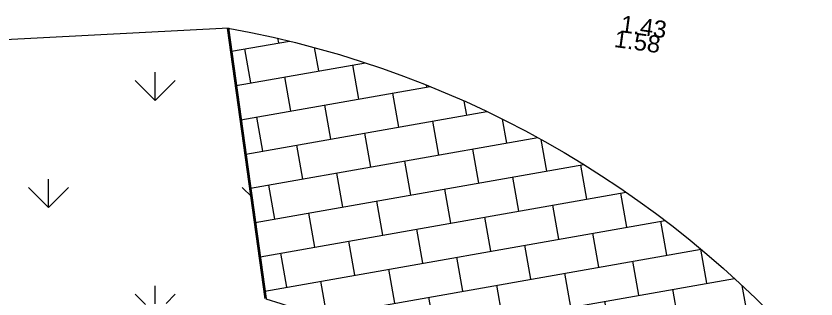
# Model space of a CAD drawing. Header units: millimetres. Extents: x -286774 to 170591, y -126585 to 81607.
# Drawn here: x -125186 to -115772, y 44907 to 48234 of the extents above; entities that cross this region are included whole.
import ezdxf

# ---------------------------------------------------------------- set-up
doc = ezdxf.new("R2010")
doc.units = ezdxf.units.MM
doc.header["$LTSCALE"] = 100
doc.header["$MEASUREMENT"] = 0
for name, color, linetype, lineweight in [('8', 8, 'Continuous', 5), ('ARC-VIEW', 90, 'Continuous', 5), ('ARC_CON-CUT', 130, 'Continuous', 40), ('TAN CANG-profile- REVISE1$0$8', 17, 'Continuous', 0)]:
    doc.layers.add(name, color=color, linetype=linetype, lineweight=lineweight)
doc.layers.add('Elevation', color=1, linetype='Continuous', plot=False)
doc.styles.get("Standard").update_dxf_attribs({"font": 'arial.ttf'})

msp = doc.modelspace()

# ---------------------------------------------------------------- hatches: boundary and pattern name
at = {"layer": '8'}
h = msp.add_hatch(dxfattribs=at)
h.set_pattern_fill('AR-B816', color=256, scale=2, angle=2.169421660703027)
h.set_pattern_definition([(10.00000000044232, (-28297.20692786237, -249997.8546465098), (-70.5706194069302, 400.2258708236166), []), (100.0000000004423, (-28297.20692786237, -249997.8546465098), (-470.7964902305467, 329.6552514166863), [406.4, -406.4])])
h.paths.add_polyline_path([(-112818.5235963321, 36282.46926556488, 0.3628827950426128), (-122689.1560777613, 48092.23419270317), (-122245.3705625695, 44906.98983174372, -0.3316284356254061), (-115818.5235959045, 36282.51958102682), (-115818.8647547598, 15941.2392140205), (-112818.8647551873, 15941.18889855863)])
at = {"layer": 'TAN CANG-profile- REVISE1$0$8'}
h = msp.add_hatch(dxfattribs=at)
h.set_pattern_fill('GRASS', color=256, scale=70, angle=-7.830578339296972)
h.set_pattern_definition([(90, (-576153.1707190463, -503429.6722186661), (-1257.23585680964, 1257.235856790361), [333.3749999999997, -2181.096713599998]), (45.0000000004393, (-576153.1707190463, -503429.6722186661), (-1257.235856959321, 1257.235856940042), [333.3749999999997, -1444.624999999999]), (135.0000000004393, (-576153.1707190463, -503429.6722186661), (-1257.235856940042, -1257.235856959321), [333.3750000000001, -1444.625])])
h.paths.add_polyline_path([(-136711.2438323958, 44092.23192936498), (-128733.4529456127, 44618.44719288936), (-122245.2315585646, 44905.99213474094), (-122689.0129426878, 48091.20684636944), (-129670.5975080573, 47726.71631778406), (-138457.0847863748, 46994.22299311044), (-147249.4428731155, 45911.55382292323), (-155912.6724426791, 44409.66091197195), (-164311.7741754498, 42419.49636173782), (-172311.7487461225, 39872.01227219777), (-179777.5968357667, 36698.16074685253), (-186574.3191173144, 32828.89388712124), (-189679.5707933232, 30611.90223914462), (-192423.1190856071, 28315.52354731325), (-189798.7908660399, 25992.02769184952), (-182650.9130334436, 31674.56009159396), (-174203.9310154505, 36054.24954244234), (-164922.158948832, 39308.4787471014), (-155269.9109712474, 41614.63041056618), (-145711.5012199283, 43150.08723656939)])

# ---------------------------------------------------------------- linework, layer by layer
at = {"layer": 'ARC-VIEW', "flags": 128}
msp.add_lwpolyline([(-122684.7092750152, 48091.43152976113), (-129670.5975081754, 47726.7163178003)], dxfattribs=at)
for points in [[(-122689.1560779237, 48092.23419152219, -0.3628827950416291), (-112818.5235968488, 36282.46926443263), (-112818.9199020692, 12653.13989861654, -0.135932959562364), (-113246.4670120522, 11109.65980279616), (-115391.4845239741, 7534.766521195837, 0.1359329595584161), (-115819.031633839, 5991.286425359212), (-115819.2553372416, -7346.809782701836, 0.1359329595427447), (-115391.7600014199, -8890.30421910793), (-113246.8624053338, -12465.26945052567, -0.1359329595349525), (-112819.3670695978, -14008.76388667934), (-112819.3886671964, -15296.50107643212, -0.4366886388429527), (-118199.7077454549, -20281.93197521934), (-123917.175621434, -19845.77598654429, -0.3921076514191025), (-126688.9841649387, -16854.23404168701), (-126686.6691251773, 12941.60425970297, -0.4141957179646781), (-123686.618818828, 15941.37116915239), (-112818.8647557572, 15941.18889791497)], [(-122245.37056329, 44906.98983088015, -0.3316284356326324), (-115818.5235964213, 36282.51957989456), (-115818.8647553621, 15941.2392131407)]]:
    msp.add_lwpolyline(points, format="xyb", dxfattribs=at)
at = {"layer": 'ARC_CON-CUT'}
msp.add_line((-122245.3705631719, 44906.98983086391), (-122689.156078278, 48092.23419157091), dxfattribs=at)

# ---------------------------------------------------------------- texts
at = {"layer": 'Elevation'}
for s, p in [('1.43', (-118083.0083228995, 48045.84958850571, 1429)), ('1.58', (-118155.7906467023, 47871.13661435306, 1578.4))]:
    msp.add_text(s, height=200, rotation=352.1694216604599, dxfattribs=at).set_placement(p)

doc.saveas('drawing.dxf')
